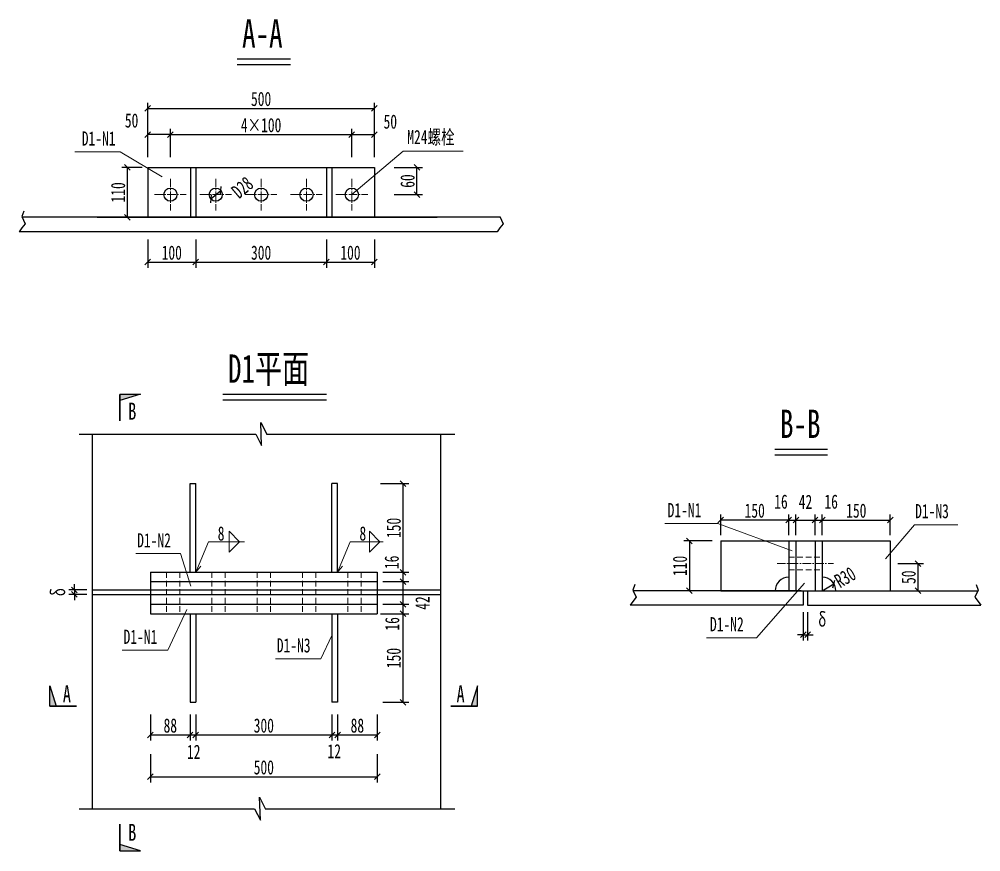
# Model space of a CAD drawing. Extents: x -51050 to 71428, y 3712 to 50864.
# Drawn here: x 11949 to 20429, y 6341 to 13689 of the extents above; entities that cross this region are included whole.
import ezdxf
from ezdxf.enums import TextEntityAlignment as Align

# ---------------------------------------------------------------- set-up
doc = ezdxf.new("R2010")
doc.units = 0
doc.header["$LTSCALE"] = 100
doc.header["$MEASUREMENT"] = 0
doc.linetypes.add('CENTER2', pattern=[1.125, 0.75, -0.125, 0.125, -0.125])
doc.linetypes.add('DASHED2', pattern=[0.375, 0.25, -0.125])
doc.layers.get('0').update_dxf_attribs({"linetype": 'CONTINUOUS'})
doc.layers.get('DEFPOINTS').update_dxf_attribs({"color": 8, "linetype": 'CONTINUOUS'})
for name, color, linetype, lineweight in [('center', 2, 'CENTER2', 13), ('dashed', 2, 'DASHED2', 15), ('text', 7, 'CONTINUOUS', 15), ('标注', 4, 'CONTINUOUS', 13), ('轮廓线', 3, 'CONTINUOUS', 25)]:
    doc.layers.add(name, color=color, linetype=linetype, lineweight=lineweight)
doc.styles.get("Standard").update_dxf_attribs({"font": '仿宋_GB2312.ttf', "width": 0.7})
doc.styles.add('样式 1', font='仿宋_GB2312.ttf', dxfattribs={"width": 0.7})
doc.dimstyles.new('1', dxfattribs={"dimscale": 0, "dimtxt": 2.5, "dimasz": 1, "dimexe": 1, "dimexo": 2.5, "dimgap": 1, "dimtad": 1, "dimdec": 0, "dimlfac": 0.666667, "dimzin": 0, "dimdsep": 46, "dimtxsty": 'Standard', "dimblk": 'OBLIQUE', "dimcen": 0, "dimclrd": 256, "dimclre": 256, "dimadec": 0, "dimazin": 0, "dimtfac": 0.00144, "dimtdec": 0, "dimtofl": 0, "dimtmove": 2, "dimatfit": 3, "dimldrblk": 'OBLIQUE', "dimfxl": 4, "dimfxlon": 1, "dimtolj": 1, "dimtzin": 0, "dimarcsym": 0})

# ---------------------------------------------------------------- blocks, each defined once
blk = doc.blocks.new('_Oblique')
at = {"color": 0, "linetype": 'ByBlock', "lineweight": -2}
blk.add_line((-0.5, -0.5), (0.5, 0.5), dxfattribs=at)
blk = doc.blocks.new('*D29')
at = {"layer": 'DEFPOINTS', "color": 0, "transparency": 16777216}
for p in [(12903.4, 12380.4), (13081.8, 12380.4), (13081.8, 11940.4)]:
    blk.add_point(p, dxfattribs=at)
at = {"layer": '标注', "lineweight": -2, "transparency": 16777216}
for p, q in [((13031.8, 12380.4), (12853.4, 12380.4)), ((12903.4, 11940.4), (12903.4, 12380.4)), ((13031.8, 11940.4), (12853.4, 11940.4))]:
    blk.add_line(p, q, dxfattribs=at)
at = {"layer": '标注', "lineweight": -2, "transparency": 16777216, "xscale": 50.00000001067468, "yscale": 50.00000001067468, "zscale": 50.00000001067468}
for p, rotation in [((12903.4, 12380.4), 90), ((12903.4, 11940.4), 270)]:
    blk.add_blockref('_Oblique', p, dxfattribs=dict(at, rotation=rotation))
at = {"layer": '标注', "transparency": 16777216, "insert": (12820.9, 12160.4), "char_height": 125, "attachment_point": 5, "rotation": 90}
blk.add_mtext('\\A1;110', dxfattribs=at)
blk = doc.blocks.new('*D30')
at = {"layer": 'DEFPOINTS', "color": 0, "transparency": 16777216}
for p in [(13081.8, 12670.7), (13081.8, 12402.4), (13281.8, 12402.4)]:
    blk.add_point(p, dxfattribs=at)
at = {"layer": '标注', "lineweight": -2, "transparency": 16777216}
for p, q in [((13081.8, 12470.7), (13081.8, 12720.7)), ((13281.8, 12670.7), (13081.8, 12670.7)), ((13281.8, 12470.7), (13281.8, 12720.7))]:
    blk.add_line(p, q, dxfattribs=at)
at = {"layer": '标注', "lineweight": -2, "transparency": 16777216, "xscale": 50.00000001067468, "yscale": 50.00000001067468, "zscale": 50.00000001067468, "rotation": 180}
blk.add_blockref('_Oblique', (13081.8, 12670.7), dxfattribs=at)
at = {"layer": '标注', "lineweight": -2, "transparency": 16777216, "xscale": 50.00000001067468, "yscale": 50.00000001067468, "zscale": 50.00000001067468}
blk.add_blockref('_Oblique', (13281.8, 12670.7), dxfattribs=at)
at = {"layer": '标注', "transparency": 16777216, "insert": (12939.5, 12794.1), "char_height": 125, "attachment_point": 5}
blk.add_mtext('\\A1;50', dxfattribs=at)
blk = doc.blocks.new('*D31')
at = {"layer": 'DEFPOINTS', "color": 0, "transparency": 16777216}
for p in [(14881.8, 12670.7), (13281.8, 12402.4), (14881.8, 12402.4)]:
    blk.add_point(p, dxfattribs=at)
at = {"layer": '标注', "lineweight": -2, "transparency": 16777216}
for p, q in [((13281.8, 12470.7), (13281.8, 12720.7)), ((13281.8, 12670.7), (14881.8, 12670.7)), ((14881.8, 12470.7), (14881.8, 12720.7))]:
    blk.add_line(p, q, dxfattribs=at)
at = {"layer": '标注', "lineweight": -2, "transparency": 16777216, "xscale": 50.00000001067468, "yscale": 50.00000001067468, "zscale": 50.00000001067468, "rotation": 180}
blk.add_blockref('_Oblique', (13281.8, 12670.7), dxfattribs=at)
at = {"layer": '标注', "lineweight": -2, "transparency": 16777216, "xscale": 50.00000001067468, "yscale": 50.00000001067468, "zscale": 50.00000001067468}
blk.add_blockref('_Oblique', (14881.8, 12670.7), dxfattribs=at)
at = {"layer": '标注', "transparency": 16777216, "insert": (14081.8, 12753.2), "char_height": 125, "attachment_point": 5}
blk.add_mtext('\\A1;4×100', dxfattribs=at)
blk = doc.blocks.new('*D32')
at = {"layer": 'DEFPOINTS', "color": 0, "transparency": 16777216}
for p in [(15081.8, 12670.7), (14881.8, 12402.4), (15081.8, 12402.4)]:
    blk.add_point(p, dxfattribs=at)
at = {"layer": '标注', "lineweight": -2, "transparency": 16777216}
for p, q in [((14881.8, 12470.7), (14881.8, 12720.7)), ((14881.8, 12670.7), (15081.8, 12670.7)), ((15081.8, 12470.7), (15081.8, 12720.7))]:
    blk.add_line(p, q, dxfattribs=at)
at = {"layer": '标注', "lineweight": -2, "transparency": 16777216, "xscale": 50.00000001067468, "yscale": 50.00000001067468, "zscale": 50.00000001067468, "rotation": 180}
blk.add_blockref('_Oblique', (14881.8, 12670.7), dxfattribs=at)
at = {"layer": '标注', "lineweight": -2, "transparency": 16777216, "xscale": 50.00000001067468, "yscale": 50.00000001067468, "zscale": 50.00000001067468}
blk.add_blockref('_Oblique', (15081.8, 12670.7), dxfattribs=at)
at = {"layer": '标注', "transparency": 16777216, "insert": (15221.2, 12784.3), "char_height": 125, "attachment_point": 5}
blk.add_mtext('\\A1;50', dxfattribs=at)
blk = doc.blocks.new('*D33')
at = {"layer": 'DEFPOINTS', "color": 0, "transparency": 16777216}
for p in [(15081.8, 12901.9), (13081.8, 12452.4), (15081.8, 12452.4)]:
    blk.add_point(p, dxfattribs=at)
at = {"layer": '标注', "lineweight": -2, "transparency": 16777216}
for p, q in [((13081.8, 12701.9), (13081.8, 12951.9)), ((13081.8, 12901.9), (15081.8, 12901.9)), ((15081.8, 12701.9), (15081.8, 12951.9))]:
    blk.add_line(p, q, dxfattribs=at)
at = {"layer": '标注', "lineweight": -2, "transparency": 16777216, "xscale": 50.00000001067468, "yscale": 50.00000001067468, "zscale": 50.00000001067468, "rotation": 180}
blk.add_blockref('_Oblique', (13081.8, 12901.9), dxfattribs=at)
at = {"layer": '标注', "lineweight": -2, "transparency": 16777216, "xscale": 50.00000001067468, "yscale": 50.00000001067468, "zscale": 50.00000001067468}
blk.add_blockref('_Oblique', (15081.8, 12901.9), dxfattribs=at)
at = {"layer": '标注', "transparency": 16777216, "insert": (14081.8, 12984.4), "char_height": 125, "attachment_point": 5}
blk.add_mtext('\\A1;500', dxfattribs=at)
blk = doc.blocks.new('*D34')
at = {"layer": 'DEFPOINTS', "color": 0, "transparency": 16777216}
for p in [(15117.4, 12380.4), (15456.2, 12380.4), (15117.4, 12140.4)]:
    blk.add_point(p, dxfattribs=at)
at = {"layer": '标注', "lineweight": -2, "transparency": 16777216}
for p, q in [((15256.2, 12380.4), (15506.2, 12380.4)), ((15456.2, 12140.4), (15456.2, 12380.4)), ((15256.2, 12140.4), (15506.2, 12140.4))]:
    blk.add_line(p, q, dxfattribs=at)
at = {"layer": '标注', "lineweight": -2, "transparency": 16777216, "xscale": 50.00000001067468, "yscale": 50.00000001067468, "zscale": 50.00000001067468}
for p, rotation in [((15456.2, 12380.4), 90), ((15456.2, 12140.4), 270)]:
    blk.add_blockref('_Oblique', p, dxfattribs=dict(at, rotation=rotation))
at = {"layer": '标注', "transparency": 16777216, "insert": (15373.7, 12260.4), "char_height": 125, "attachment_point": 5, "rotation": 90}
blk.add_mtext('\\A1;60', dxfattribs=at)
blk = doc.blocks.new('*D35')
at = {"layer": 'DEFPOINTS', "color": 0, "transparency": 16777216}
for p in [(18799.1, 9268.4), (18735.1, 9083.9), (18799.1, 9083.9)]:
    blk.add_point(p, dxfattribs=at)
at = {"layer": '标注', "lineweight": -2, "transparency": 16777216}
for p, q in [((18735.1, 9133.9), (18735.1, 9318.4)), ((18735.1, 9268.4), (18799.1, 9268.4)), ((18799.1, 9133.9), (18799.1, 9318.4))]:
    blk.add_line(p, q, dxfattribs=at)
at = {"layer": '标注', "lineweight": -2, "transparency": 16777216, "xscale": 50.00000001067468, "yscale": 50.00000001067468, "zscale": 50.00000001067468, "rotation": 180}
blk.add_blockref('_Oblique', (18735.1, 9268.4), dxfattribs=at)
at = {"layer": '标注', "lineweight": -2, "transparency": 16777216, "xscale": 50.00000001067468, "yscale": 50.00000001067468, "zscale": 50.00000001067468}
blk.add_blockref('_Oblique', (18799.1, 9268.4), dxfattribs=at)
at = {"layer": '标注', "transparency": 16777216, "insert": (18666.8, 9430.5), "char_height": 125, "attachment_point": 5}
blk.add_mtext('\\A1;16', dxfattribs=at)
blk = doc.blocks.new('*D36')
at = {"layer": 'DEFPOINTS', "color": 0, "transparency": 16777216}
for p in [(18967.1, 9268.4), (18799.1, 9083.9), (18967.1, 9083.9)]:
    blk.add_point(p, dxfattribs=at)
at = {"layer": '标注', "lineweight": -2, "transparency": 16777216}
for p, q in [((18799.1, 9133.9), (18799.1, 9318.4)), ((18799.1, 9268.4), (18967.1, 9268.4)), ((18967.1, 9133.9), (18967.1, 9318.4))]:
    blk.add_line(p, q, dxfattribs=at)
at = {"layer": '标注', "lineweight": -2, "transparency": 16777216, "xscale": 50.00000001067468, "yscale": 50.00000001067468, "zscale": 50.00000001067468, "rotation": 180}
blk.add_blockref('_Oblique', (18799.1, 9268.4), dxfattribs=at)
at = {"layer": '标注', "lineweight": -2, "transparency": 16777216, "xscale": 50.00000001067468, "yscale": 50.00000001067468, "zscale": 50.00000001067468}
blk.add_blockref('_Oblique', (18967.1, 9268.4), dxfattribs=at)
at = {"layer": '标注', "transparency": 16777216, "insert": (18883.1, 9429.6), "char_height": 125, "attachment_point": 5}
blk.add_mtext('\\A1;42', dxfattribs=at)
blk = doc.blocks.new('*D37')
at = {"layer": 'DEFPOINTS', "color": 0, "transparency": 16777216}
for p in [(19031.1, 9268.4), (18967.1, 9083.9), (19031.1, 9083.9)]:
    blk.add_point(p, dxfattribs=at)
at = {"layer": '标注', "lineweight": -2, "transparency": 16777216}
for p, q in [((18967.1, 9133.9), (18967.1, 9318.4)), ((18967.1, 9268.4), (19031.1, 9268.4)), ((19031.1, 9133.9), (19031.1, 9318.4))]:
    blk.add_line(p, q, dxfattribs=at)
at = {"layer": '标注', "lineweight": -2, "transparency": 16777216, "xscale": 50.00000001067468, "yscale": 50.00000001067468, "zscale": 50.00000001067468, "rotation": 180}
blk.add_blockref('_Oblique', (18967.1, 9268.4), dxfattribs=at)
at = {"layer": '标注', "lineweight": -2, "transparency": 16777216, "xscale": 50.00000001067468, "yscale": 50.00000001067468, "zscale": 50.00000001067468}
blk.add_blockref('_Oblique', (19031.1, 9268.4), dxfattribs=at)
at = {"layer": '标注', "transparency": 16777216, "insert": (19109.5, 9430.5), "char_height": 125, "attachment_point": 5}
blk.add_mtext('\\A1;16', dxfattribs=at)
blk = doc.blocks.new('*D38')
at = {"layer": 'DEFPOINTS', "color": 0, "transparency": 16777216}
for p in [(18135.1, 9268.4), (18135.1, 9083.9), (18735.1, 9083.9)]:
    blk.add_point(p, dxfattribs=at)
at = {"layer": '标注', "lineweight": -2, "transparency": 16777216}
for p, q in [((18135.1, 9133.9), (18135.1, 9318.4)), ((18735.1, 9268.4), (18135.1, 9268.4)), ((18735.1, 9133.9), (18735.1, 9318.4))]:
    blk.add_line(p, q, dxfattribs=at)
at = {"layer": '标注', "lineweight": -2, "transparency": 16777216, "xscale": 50.00000001067468, "yscale": 50.00000001067468, "zscale": 50.00000001067468, "rotation": 180}
blk.add_blockref('_Oblique', (18135.1, 9268.4), dxfattribs=at)
at = {"layer": '标注', "lineweight": -2, "transparency": 16777216, "xscale": 50.00000001067468, "yscale": 50.00000001067468, "zscale": 50.00000001067468}
blk.add_blockref('_Oblique', (18735.1, 9268.4), dxfattribs=at)
at = {"layer": '标注', "transparency": 16777216, "insert": (18435.1, 9350.9), "char_height": 125, "attachment_point": 5}
blk.add_mtext('\\A1;150', dxfattribs=at)
blk = doc.blocks.new('*D39')
at = {"layer": 'DEFPOINTS', "color": 0, "transparency": 16777216}
for p in [(19631.1, 9268.4), (19031.1, 9083.9), (19631.1, 9083.9)]:
    blk.add_point(p, dxfattribs=at)
at = {"layer": '标注', "lineweight": -2, "transparency": 16777216}
for p, q in [((19031.1, 9133.9), (19031.1, 9318.4)), ((19031.1, 9268.4), (19631.1, 9268.4)), ((19631.1, 9133.9), (19631.1, 9318.4))]:
    blk.add_line(p, q, dxfattribs=at)
at = {"layer": '标注', "lineweight": -2, "transparency": 16777216, "xscale": 50.00000001067468, "yscale": 50.00000001067468, "zscale": 50.00000001067468, "rotation": 180}
blk.add_blockref('_Oblique', (19031.1, 9268.4), dxfattribs=at)
at = {"layer": '标注', "lineweight": -2, "transparency": 16777216, "xscale": 50.00000001067468, "yscale": 50.00000001067468, "zscale": 50.00000001067468}
blk.add_blockref('_Oblique', (19631.1, 9268.4), dxfattribs=at)
at = {"layer": '标注', "transparency": 16777216, "insert": (19331.1, 9350.9), "char_height": 125, "attachment_point": 5}
blk.add_mtext('\\A1;150', dxfattribs=at)
blk = doc.blocks.new('*D40')
at = {"layer": 'DEFPOINTS', "color": 0, "transparency": 16777216}
for p in [(18135.1, 9083.9), (17858.7, 8643.9), (18135.1, 8643.9)]:
    blk.add_point(p, dxfattribs=at)
at = {"layer": '标注', "lineweight": -2, "transparency": 16777216}
for p, q in [((18058.7, 9083.9), (17808.7, 9083.9)), ((17858.7, 9083.9), (17858.7, 8643.9)), ((18058.7, 8643.9), (17808.7, 8643.9))]:
    blk.add_line(p, q, dxfattribs=at)
at = {"layer": '标注', "lineweight": -2, "transparency": 16777216, "xscale": 50.00000001067468, "yscale": 50.00000001067468, "zscale": 50.00000001067468}
for p, rotation in [((17858.7, 9083.9), 90), ((17858.7, 8643.9), 270)]:
    blk.add_blockref('_Oblique', p, dxfattribs=dict(at, rotation=rotation))
at = {"layer": '标注', "transparency": 16777216, "insert": (17776.2, 8863.9), "char_height": 125, "attachment_point": 5, "rotation": 90}
blk.add_mtext('\\A1;110', dxfattribs=at)
blk = doc.blocks.new('*D41')
at = {"layer": 'DEFPOINTS', "color": 0, "transparency": 16777216}
for p in [(19647.1, 8883.9), (19647.1, 8643.9), (19875.4, 8643.9)]:
    blk.add_point(p, dxfattribs=at)
at = {"layer": '标注', "lineweight": -2, "transparency": 16777216}
for p, q in [((19697.1, 8883.9), (19925.4, 8883.9)), ((19875.4, 8883.9), (19875.4, 8643.9)), ((19697.1, 8643.9), (19925.4, 8643.9))]:
    blk.add_line(p, q, dxfattribs=at)
at = {"layer": '标注', "lineweight": -2, "transparency": 16777216, "xscale": 50.00000001067468, "yscale": 50.00000001067468, "zscale": 50.00000001067468}
for p, rotation in [((19875.4, 8883.9), 90), ((19875.4, 8643.9), 270)]:
    blk.add_blockref('_Oblique', p, dxfattribs=dict(at, rotation=rotation))
at = {"layer": '标注', "transparency": 16777216, "insert": (19792.9, 8763.9), "char_height": 125, "attachment_point": 5, "rotation": 90}
blk.add_mtext('\\A1;50', dxfattribs=at)
blk = doc.blocks.new('*D42')
at = {"layer": 'DEFPOINTS', "color": 0, "transparency": 16777216}
for p in [(18863.9, 8515.9), (18902.2, 8515.9), (18902.2, 8256)]:
    blk.add_point(p, dxfattribs=at)
at = {"layer": '标注', "lineweight": -2, "transparency": 16777216}
for p, q in [((18863.9, 8456), (18863.9, 8206)), ((18902.2, 8456), (18902.2, 8206)), ((18863.9, 8256), (18813.9, 8256)), ((18863.9, 8256), (18902.2, 8256)), ((18902.2, 8256), (18952.2, 8256))]:
    blk.add_line(p, q, dxfattribs=at)
at = {"layer": '标注', "lineweight": -2, "transparency": 16777216, "xscale": 50.00000001067468, "yscale": 50.00000001067468, "zscale": 50.00000001067468}
blk.add_blockref('_Oblique', (18863.9, 8256), dxfattribs=at)
at = {"layer": '标注', "lineweight": -2, "transparency": 16777216, "xscale": 50.00000001067468, "yscale": 50.00000001067468, "zscale": 50.00000001067468, "rotation": 180}
blk.add_blockref('_Oblique', (18902.2, 8256), dxfattribs=at)
at = {"layer": '标注', "transparency": 16777216, "insert": (19030.7, 8390), "char_height": 125, "attachment_point": 5}
blk.add_mtext('\\A1;δ', dxfattribs=at)
blk = doc.blocks.new('*D43')
at = {"layer": 'DEFPOINTS', "color": 0, "transparency": 16777216}
for p in [(19134.4, 8704.9), (19031.1, 8643.9)]:
    blk.add_point(p, dxfattribs=at)
at = {"layer": '标注', "lineweight": -2, "transparency": 16777216}
blk.add_line((19031.1, 8643.9), (19134.4, 8704.9), dxfattribs=at)
at = {"layer": '标注', "lineweight": -2, "transparency": 16777216, "xscale": 50.00000001067468, "yscale": 50.00000001067468, "zscale": 50.00000001067468, "rotation": 30.55416123233476}
blk.add_blockref('_Oblique', (19134.4, 8704.9), dxfattribs=at)
at = {"layer": '标注', "transparency": 16777216, "insert": (19233.3, 8763.3), "char_height": 125, "attachment_point": 5, "rotation": 30.55416}
blk.add_mtext('\\A1;R30', dxfattribs=at)
blk = doc.blocks.new('*D44')
at = {"layer": 'DEFPOINTS', "color": 0, "transparency": 16777216}
for p in [(13726.1, 12177.9), (13637.5, 12103)]:
    blk.add_point(p, dxfattribs=at)
at = {"layer": '标注', "lineweight": -2, "transparency": 16777216}
blk.add_line((13637.5, 12103), (13726.1, 12177.9), dxfattribs=at)
at = {"layer": '标注', "lineweight": -2, "transparency": 16777216, "xscale": 50.00000001067468, "yscale": 50.00000001067468, "zscale": 50.00000001067468}
for p, rotation in [((13726.1, 12177.9), 40.21771954546676), ((13637.5, 12103), 220.2177195454668)]:
    blk.add_blockref('_Oblique', p, dxfattribs=dict(at, rotation=rotation))
at = {"layer": '标注', "transparency": 16777216, "insert": (13916.6, 12203.4), "char_height": 125, "attachment_point": 5, "rotation": 40.21772}
blk.add_mtext('\\A1;D28', dxfattribs=at)
blk = doc.blocks.new('*D45')
at = {"layer": 'DEFPOINTS', "color": 0, "transparency": 16777216}
for p in [(12595.6, 8652), (12434.8, 8612), (12595.6, 8612)]:
    blk.add_point(p, dxfattribs=at)
at = {"layer": '标注', "lineweight": -2, "transparency": 16777216}
for p, q in [((12545.6, 8652), (12384.8, 8652)), ((12434.8, 8652), (12434.8, 8702)), ((12434.8, 8652), (12434.8, 8612)), ((12545.6, 8612), (12384.8, 8612)), ((12434.8, 8612), (12434.8, 8562))]:
    blk.add_line(p, q, dxfattribs=at)
at = {"layer": '标注', "lineweight": -2, "transparency": 16777216, "xscale": 50.00000001067468, "yscale": 50.00000001067468, "zscale": 50.00000001067468}
for p, rotation in [((12434.8, 8652), 270), ((12434.8, 8612), 90)]:
    blk.add_blockref('_Oblique', p, dxfattribs=dict(at, rotation=rotation))
at = {"layer": '标注', "transparency": 16777216, "insert": (12292.3, 8632), "char_height": 125, "attachment_point": 5, "rotation": 90}
blk.add_mtext('\\A1;δ', dxfattribs=at)
blk = doc.blocks.new('*D46')
at = {"layer": 'DEFPOINTS', "color": 0, "transparency": 16777216}
for p in [(13106.2, 7603.8), (13455.8, 7603.8), (13455.8, 7371.7)]:
    blk.add_point(p, dxfattribs=at)
at = {"layer": '标注', "lineweight": -2, "transparency": 16777216}
for p, q in [((13106.2, 7553.8), (13106.2, 7321.7)), ((13455.8, 7553.8), (13455.8, 7321.7)), ((13106.2, 7371.7), (13455.8, 7371.7))]:
    blk.add_line(p, q, dxfattribs=at)
at = {"layer": '标注', "lineweight": -2, "transparency": 16777216, "xscale": 50.00000001067468, "yscale": 50.00000001067468, "zscale": 50.00000001067468, "rotation": 180}
blk.add_blockref('_Oblique', (13106.2, 7371.7), dxfattribs=at)
at = {"layer": '标注', "lineweight": -2, "transparency": 16777216, "xscale": 50.00000001067468, "yscale": 50.00000001067468, "zscale": 50.00000001067468}
blk.add_blockref('_Oblique', (13455.8, 7371.7), dxfattribs=at)
at = {"layer": '标注', "transparency": 16777216, "insert": (13281, 7454.2), "char_height": 125, "attachment_point": 5}
blk.add_mtext('\\A1;88', dxfattribs=at)
blk = doc.blocks.new('*D47')
at = {"layer": 'DEFPOINTS', "color": 0, "transparency": 16777216}
for p in [(13455.8, 7603.8), (13505.8, 7603.8), (13505.8, 7371.7)]:
    blk.add_point(p, dxfattribs=at)
at = {"layer": '标注', "lineweight": -2, "transparency": 16777216}
for p, q in [((13455.8, 7553.8), (13455.8, 7321.7)), ((13505.8, 7553.8), (13505.8, 7321.7)), ((13455.8, 7371.7), (13505.8, 7371.7))]:
    blk.add_line(p, q, dxfattribs=at)
at = {"layer": '标注', "lineweight": -2, "transparency": 16777216, "xscale": 50.00000001067468, "yscale": 50.00000001067468, "zscale": 50.00000001067468, "rotation": 180}
blk.add_blockref('_Oblique', (13455.8, 7371.7), dxfattribs=at)
at = {"layer": '标注', "lineweight": -2, "transparency": 16777216, "xscale": 50.00000001067468, "yscale": 50.00000001067468, "zscale": 50.00000001067468}
blk.add_blockref('_Oblique', (13505.8, 7371.7), dxfattribs=at)
at = {"layer": '标注', "transparency": 16777216, "insert": (13487.4, 7223), "char_height": 125, "attachment_point": 5}
blk.add_mtext('\\A1;12', dxfattribs=at)
blk = doc.blocks.new('*D48')
at = {"layer": 'DEFPOINTS', "color": 0, "transparency": 16777216}
for p in [(13505.8, 7603.8), (14705.8, 7603.8), (14705.8, 7371.7)]:
    blk.add_point(p, dxfattribs=at)
at = {"layer": '标注', "lineweight": -2, "transparency": 16777216}
for p, q in [((13505.8, 7553.8), (13505.8, 7321.7)), ((14705.8, 7553.8), (14705.8, 7321.7)), ((13505.8, 7371.7), (14705.8, 7371.7))]:
    blk.add_line(p, q, dxfattribs=at)
at = {"layer": '标注', "lineweight": -2, "transparency": 16777216, "xscale": 50.00000001067468, "yscale": 50.00000001067468, "zscale": 50.00000001067468, "rotation": 180}
blk.add_blockref('_Oblique', (13505.8, 7371.7), dxfattribs=at)
at = {"layer": '标注', "lineweight": -2, "transparency": 16777216, "xscale": 50.00000001067468, "yscale": 50.00000001067468, "zscale": 50.00000001067468}
blk.add_blockref('_Oblique', (14705.8, 7371.7), dxfattribs=at)
at = {"layer": '标注', "transparency": 16777216, "insert": (14105.8, 7454.2), "char_height": 125, "attachment_point": 5}
blk.add_mtext('\\A1;300', dxfattribs=at)
blk = doc.blocks.new('*D49')
at = {"layer": 'DEFPOINTS', "color": 0, "transparency": 16777216}
for p in [(14705.8, 7603.8), (14755.8, 7603.8), (14755.8, 7371.7)]:
    blk.add_point(p, dxfattribs=at)
at = {"layer": '标注', "lineweight": -2, "transparency": 16777216}
for p, q in [((14705.8, 7553.8), (14705.8, 7321.7)), ((14755.8, 7553.8), (14755.8, 7321.7)), ((14705.8, 7371.7), (14755.8, 7371.7))]:
    blk.add_line(p, q, dxfattribs=at)
at = {"layer": '标注', "lineweight": -2, "transparency": 16777216, "xscale": 50.00000001067468, "yscale": 50.00000001067468, "zscale": 50.00000001067468, "rotation": 180}
blk.add_blockref('_Oblique', (14705.8, 7371.7), dxfattribs=at)
at = {"layer": '标注', "lineweight": -2, "transparency": 16777216, "xscale": 50.00000001067468, "yscale": 50.00000001067468, "zscale": 50.00000001067468}
blk.add_blockref('_Oblique', (14755.8, 7371.7), dxfattribs=at)
at = {"layer": '标注', "transparency": 16777216, "insert": (14727, 7228.7), "char_height": 125, "attachment_point": 5}
blk.add_mtext('\\A1;12', dxfattribs=at)
blk = doc.blocks.new('*D50')
at = {"layer": 'DEFPOINTS', "color": 0, "transparency": 16777216}
for p in [(14755.8, 7603.8), (15105.5, 7603.8), (15105.5, 7371.7)]:
    blk.add_point(p, dxfattribs=at)
at = {"layer": '标注', "lineweight": -2, "transparency": 16777216}
for p, q in [((14755.8, 7553.8), (14755.8, 7321.7)), ((15105.5, 7553.8), (15105.5, 7321.7)), ((14755.8, 7371.7), (15105.5, 7371.7))]:
    blk.add_line(p, q, dxfattribs=at)
at = {"layer": '标注', "lineweight": -2, "transparency": 16777216, "xscale": 50.00000001067468, "yscale": 50.00000001067468, "zscale": 50.00000001067468, "rotation": 180}
blk.add_blockref('_Oblique', (14755.8, 7371.7), dxfattribs=at)
at = {"layer": '标注', "lineweight": -2, "transparency": 16777216, "xscale": 50.00000001067468, "yscale": 50.00000001067468, "zscale": 50.00000001067468}
blk.add_blockref('_Oblique', (15105.5, 7371.7), dxfattribs=at)
at = {"layer": '标注', "transparency": 16777216, "insert": (14930.7, 7454.2), "char_height": 125, "attachment_point": 5}
blk.add_mtext('\\A1;88', dxfattribs=at)
blk = doc.blocks.new('*D51')
at = {"layer": 'DEFPOINTS', "color": 0, "transparency": 16777216}
for p in [(13106.2, 7553.8), (15105.5, 7553.8), (15105.5, 7002.8)]:
    blk.add_point(p, dxfattribs=at)
at = {"layer": '标注', "lineweight": -2, "transparency": 16777216}
for p, q in [((13106.2, 7202.8), (13106.2, 6952.8)), ((15105.5, 7202.8), (15105.5, 6952.8)), ((13106.2, 7002.8), (15105.5, 7002.8))]:
    blk.add_line(p, q, dxfattribs=at)
at = {"layer": '标注', "lineweight": -2, "transparency": 16777216, "xscale": 50.00000001067468, "yscale": 50.00000001067468, "zscale": 50.00000001067468, "rotation": 180}
blk.add_blockref('_Oblique', (13106.2, 7002.8), dxfattribs=at)
at = {"layer": '标注', "lineweight": -2, "transparency": 16777216, "xscale": 50.00000001067468, "yscale": 50.00000001067468, "zscale": 50.00000001067468}
blk.add_blockref('_Oblique', (15105.5, 7002.8), dxfattribs=at)
at = {"layer": '标注', "transparency": 16777216, "insert": (14105.8, 7085.3), "char_height": 125, "attachment_point": 5}
blk.add_mtext('\\A1;500', dxfattribs=at)
blk = doc.blocks.new('*D52')
at = {"layer": 'DEFPOINTS', "color": 0, "transparency": 16777216}
for p in [(15105.5, 8524.9), (15334.1, 8524.9), (15105.5, 8441.6)]:
    blk.add_point(p, dxfattribs=at)
at = {"layer": '标注', "lineweight": -2, "transparency": 16777216}
for p, q in [((15155.5, 8524.9), (15384.1, 8524.9)), ((15334.1, 8441.6), (15334.1, 8524.9)), ((15155.5, 8441.6), (15384.1, 8441.6))]:
    blk.add_line(p, q, dxfattribs=at)
at = {"layer": '标注', "lineweight": -2, "transparency": 16777216, "xscale": 50.00000001067468, "yscale": 50.00000001067468, "zscale": 50.00000001067468}
for p, rotation in [((15334.1, 8524.9), 90), ((15334.1, 8441.6), 270)]:
    blk.add_blockref('_Oblique', p, dxfattribs=dict(at, rotation=rotation))
at = {"layer": '标注', "transparency": 16777216, "insert": (15238.5, 8352.2), "char_height": 125, "attachment_point": 5, "rotation": 90}
blk.add_mtext('\\A1;16', dxfattribs=at)
blk = doc.blocks.new('*D53')
at = {"layer": 'DEFPOINTS', "color": 0, "transparency": 16777216}
for p in [(15105.5, 8724.9), (15334.1, 8724.9), (15105.5, 8524.9)]:
    blk.add_point(p, dxfattribs=at)
at = {"layer": '标注', "lineweight": -2, "transparency": 16777216}
for p, q in [((15155.5, 8724.9), (15384.1, 8724.9)), ((15334.1, 8524.9), (15334.1, 8724.9)), ((15155.5, 8524.9), (15384.1, 8524.9))]:
    blk.add_line(p, q, dxfattribs=at)
at = {"layer": '标注', "lineweight": -2, "transparency": 16777216, "xscale": 50.00000001067468, "yscale": 50.00000001067468, "zscale": 50.00000001067468}
for p, rotation in [((15334.1, 8724.9), 90), ((15334.1, 8524.9), 270)]:
    blk.add_blockref('_Oblique', p, dxfattribs=dict(at, rotation=rotation))
at = {"layer": '标注', "transparency": 16777216, "insert": (15504.9, 8536.2), "char_height": 125, "attachment_point": 5, "rotation": 90}
blk.add_mtext('\\A1;42', dxfattribs=at)
blk = doc.blocks.new('*D54')
at = {"layer": 'DEFPOINTS', "color": 0, "transparency": 16777216}
for p in [(15105.5, 8808.3), (15334.1, 8808.3), (15105.5, 8724.9)]:
    blk.add_point(p, dxfattribs=at)
at = {"layer": '标注', "lineweight": -2, "transparency": 16777216}
for p, q in [((15155.5, 8808.3), (15384.1, 8808.3)), ((15334.1, 8724.9), (15334.1, 8808.3)), ((15155.5, 8724.9), (15384.1, 8724.9))]:
    blk.add_line(p, q, dxfattribs=at)
at = {"layer": '标注', "lineweight": -2, "transparency": 16777216, "xscale": 50.00000001067468, "yscale": 50.00000001067468, "zscale": 50.00000001067468}
for p, rotation in [((15334.1, 8808.3), 90), ((15334.1, 8724.9), 270)]:
    blk.add_blockref('_Oblique', p, dxfattribs=dict(at, rotation=rotation))
at = {"layer": '标注', "transparency": 16777216, "insert": (15234, 8895.5), "char_height": 125, "attachment_point": 5, "rotation": 90}
blk.add_mtext('\\A1;16', dxfattribs=at)
blk = doc.blocks.new('*D106')
at = {"layer": 'DEFPOINTS', "color": 0, "transparency": 16777216}
for p in [(14755.8, 9589.9), (15334.1, 9589.9), (15105.5, 8808.3)]:
    blk.add_point(p, dxfattribs=at)
at = {"layer": '标注', "lineweight": -2, "transparency": 16777216}
for p, q in [((15134.1, 9589.9), (15384.1, 9589.9)), ((15334.1, 8808.3), (15334.1, 9589.9)), ((15155.5, 8808.3), (15384.1, 8808.3))]:
    blk.add_line(p, q, dxfattribs=at)
at = {"layer": '标注', "lineweight": -2, "transparency": 16777216, "xscale": 50.00000001067468, "yscale": 50.00000001067468, "zscale": 50.00000001067468}
for p, rotation in [((15334.1, 9589.9), 90), ((15334.1, 8808.3), 270)]:
    blk.add_blockref('_Oblique', p, dxfattribs=dict(at, rotation=rotation))
at = {"layer": '标注', "transparency": 16777216, "insert": (15251.6, 9199.1), "char_height": 125, "attachment_point": 5, "rotation": 90}
blk.add_mtext('\\A1;150', dxfattribs=at)
blk = doc.blocks.new('*D107')
at = {"layer": 'DEFPOINTS', "color": 0, "transparency": 16777216}
for p in [(14755.8, 8441.6), (15334.1, 8441.6), (15105.5, 7659.9)]:
    blk.add_point(p, dxfattribs=at)
at = {"layer": '标注', "lineweight": -2, "transparency": 16777216}
for p, q in [((15134.1, 8441.6), (15384.1, 8441.6)), ((15334.1, 7659.9), (15334.1, 8441.6)), ((15155.5, 7659.9), (15384.1, 7659.9))]:
    blk.add_line(p, q, dxfattribs=at)
at = {"layer": '标注', "lineweight": -2, "transparency": 16777216, "xscale": 50.00000001067468, "yscale": 50.00000001067468, "zscale": 50.00000001067468}
for p, rotation in [((15334.1, 8441.6), 90), ((15334.1, 7659.9), 270)]:
    blk.add_blockref('_Oblique', p, dxfattribs=dict(at, rotation=rotation))
at = {"layer": '标注', "transparency": 16777216, "insert": (15251.6, 8050.8), "char_height": 125, "attachment_point": 5, "rotation": 90}
blk.add_mtext('\\A1;150', dxfattribs=at)
blk = doc.blocks.new('*D108')
at = {"layer": 'DEFPOINTS', "color": 0, "transparency": 16777216}
for p in [(13081.8, 11940.4), (13505.8, 11940.4), (13505.8, 11545.2)]:
    blk.add_point(p, dxfattribs=at)
at = {"layer": '标注', "lineweight": -2, "transparency": 16777216}
for p, q in [((13081.8, 11745.2), (13081.8, 11495.2)), ((13505.8, 11745.2), (13505.8, 11495.2)), ((13081.8, 11545.2), (13505.8, 11545.2))]:
    blk.add_line(p, q, dxfattribs=at)
at = {"layer": '标注', "lineweight": -2, "transparency": 16777216, "xscale": 50.00000001067468, "yscale": 50.00000001067468, "zscale": 50.00000001067468, "rotation": 180}
blk.add_blockref('_Oblique', (13081.8, 11545.2), dxfattribs=at)
at = {"layer": '标注', "lineweight": -2, "transparency": 16777216, "xscale": 50.00000001067468, "yscale": 50.00000001067468, "zscale": 50.00000001067468}
blk.add_blockref('_Oblique', (13505.8, 11545.2), dxfattribs=at)
at = {"layer": '标注', "transparency": 16777216, "insert": (13293.8, 11627.7), "char_height": 125, "attachment_point": 5}
blk.add_mtext('\\A1;100', dxfattribs=at)
blk = doc.blocks.new('*D109')
at = {"layer": 'DEFPOINTS', "color": 0, "transparency": 16777216}
for p in [(13505.8, 11940.4), (14657.8, 11940.4), (14657.8, 11545.2)]:
    blk.add_point(p, dxfattribs=at)
at = {"layer": '标注', "lineweight": -2, "transparency": 16777216}
for p, q in [((13505.8, 11745.2), (13505.8, 11495.2)), ((14657.8, 11745.2), (14657.8, 11495.2)), ((13505.8, 11545.2), (14657.8, 11545.2))]:
    blk.add_line(p, q, dxfattribs=at)
at = {"layer": '标注', "lineweight": -2, "transparency": 16777216, "xscale": 50.00000001067468, "yscale": 50.00000001067468, "zscale": 50.00000001067468, "rotation": 180}
blk.add_blockref('_Oblique', (13505.8, 11545.2), dxfattribs=at)
at = {"layer": '标注', "lineweight": -2, "transparency": 16777216, "xscale": 50.00000001067468, "yscale": 50.00000001067468, "zscale": 50.00000001067468}
blk.add_blockref('_Oblique', (14657.8, 11545.2), dxfattribs=at)
at = {"layer": '标注', "transparency": 16777216, "insert": (14081.8, 11627.7), "char_height": 125, "attachment_point": 5}
blk.add_mtext('\\A1;300', dxfattribs=at)
blk = doc.blocks.new('*D110')
at = {"layer": 'DEFPOINTS', "color": 0, "transparency": 16777216}
for p in [(14657.8, 11940.4), (15081.8, 11940.4), (15081.8, 11545.2)]:
    blk.add_point(p, dxfattribs=at)
at = {"layer": '标注', "lineweight": -2, "transparency": 16777216}
for p, q in [((14657.8, 11745.2), (14657.8, 11495.2)), ((15081.8, 11745.2), (15081.8, 11495.2)), ((14657.8, 11545.2), (15081.8, 11545.2))]:
    blk.add_line(p, q, dxfattribs=at)
at = {"layer": '标注', "lineweight": -2, "transparency": 16777216, "xscale": 50.00000001067468, "yscale": 50.00000001067468, "zscale": 50.00000001067468, "rotation": 180}
blk.add_blockref('_Oblique', (14657.8, 11545.2), dxfattribs=at)
at = {"layer": '标注', "lineweight": -2, "transparency": 16777216, "xscale": 50.00000001067468, "yscale": 50.00000001067468, "zscale": 50.00000001067468}
blk.add_blockref('_Oblique', (15081.8, 11545.2), dxfattribs=at)
at = {"layer": '标注', "transparency": 16777216, "insert": (14869.8, 11627.7), "char_height": 125, "attachment_point": 5}
blk.add_mtext('\\A1;100', dxfattribs=at)
blk = doc.blocks.new('2')
blk.add_hatch(color=256).paths.add_polyline_path([(284.16, 510.9), (287.79, 509.77), (287.79, 510.9)])
for p, q in [((287.79, 510.9), (284.16, 510.9)), ((284.16, 510.9), (287.79, 509.77))]:
    blk.add_line(p, q)
at = {"const_width": 0.3}
blk.add_lwpolyline([(287.79, 506.15), (287.79, 510.9)], dxfattribs=at)
at = {"width": 0.7}
blk.add_attdef('A', text='', height=3.5, dxfattribs=at).set_placement((285.6, 507.89), align=Align.MIDDLE_CENTER)

msp = doc.modelspace()

# ---------------------------------------------------------------- linework, layer by layer
at = {"color": 6}
for p, q in [((13869.7, 13338.6), (14340.4, 13338.6)), ((13745.3, 10379.7), (14658.5, 10379.7)), ((18614.1, 9892.9), (19077.6, 9892.9))]:
    msp.add_line(p, q, dxfattribs=at)
for p, q in [((13869.7, 13288.6), (14340.4, 13288.6)), ((11989.7, 11995.8), (11970.9, 11947.4)), ((11970.9, 11947.4), (12001, 11883.5)), ((12001, 11883.5), (11970.9, 11847.4)), ((16186.2, 11947.4), (16216.3, 11883.5)), ((16216.3, 11883.5), (16186.2, 11847.4)), ((11970.9, 11847.4), (11948.5, 11812.4)), ((16186.2, 11847.4), (16163.9, 11812.4)), ((13745.3, 10329.7), (14658.5, 10329.7)), ((14078, 10129.2), (14131.1, 10025.1)), ((14086.5, 9926), (14078, 10129.2)), ((12475.9, 10025.7), (14034.2, 10025.7)), ((14034.2, 10025.7), (14086.5, 9926)), ((14130.8, 10025.7), (15790.3, 10025.7)), ((18614.1, 9842.9), (19077.6, 9842.9)), ((17378.3, 8699.3), (17359.4, 8650.8)), ((17359.4, 8650.8), (17389.5, 8587)), ((20406.7, 8650.8), (20376.6, 8587)), ((20387.8, 8699.3), (20406.7, 8650.8)), ((17389.5, 8587), (17359.4, 8550.8)), ((20376.6, 8587), (20406.7, 8550.8)), ((17359.4, 8550.8), (17337.1, 8515.9)), ((20406.7, 8550.8), (20429, 8515.9)), ((14067.2, 6822.5), (14120.2, 6718.4)), ((14075.7, 6619.4), (14067.2, 6822.5)), ((12475.9, 6719), (14023.3, 6719)), ((14023.3, 6719), (14075.7, 6619.4)), ((14119.9, 6719), (15790.3, 6719))]:
    msp.add_line(p, q)
at = {"layer": 'center', "linetype": 'CENTER2'}
for p, q in [((13281.8, 12280.4), (13281.8, 12000.4)), ((13681.8, 12280.4), (13681.8, 12000.4)), ((14081.8, 12280.4), (14081.8, 12000.4)), ((14481.8, 12280.4), (14481.8, 12000.4)), ((14881.8, 12280.4), (14881.8, 12000.4)), ((13141.8, 12140.4), (13421.8, 12140.4)), ((13541.8, 12140.4), (13821.8, 12140.4)), ((13941.8, 12140.4), (14221.8, 12140.4)), ((14341.8, 12140.4), (14621.8, 12140.4)), ((14741.8, 12140.4), (15021.8, 12140.4)), ((18632.1, 8883.9), (19129.2, 8883.9))]:
    msp.add_line(p, q, dxfattribs=at)
at = {"layer": 'dashed', "linetype": 'DASHED2', "ltscale": 2}
for p, q in [((18735.1, 8939.9), (19031.1, 8939.9)), ((18735.1, 8827.9), (19031.1, 8827.9)), ((13247.8, 8808.3), (13247.8, 8441.6)), ((13363.8, 8808.3), (13363.8, 8441.6)), ((13647.8, 8808.3), (13647.8, 8441.6)), ((13763.8, 8808.3), (13763.8, 8441.6)), ((14047.8, 8808.3), (14047.8, 8441.6)), ((14163.8, 8808.3), (14163.8, 8441.6)), ((14447.8, 8808.3), (14447.8, 8441.6)), ((14563.8, 8808.3), (14563.8, 8441.6)), ((14847.8, 8808.3), (14847.8, 8441.6)), ((14963.8, 8808.3), (14963.8, 8441.6))]:
    msp.add_line(p, q, dxfattribs=at)
at = {"layer": '标注'}
for p, q in [((12838.5, 12518), (12438, 12518)), ((12838.5, 12518), (13209.2, 12296.4)), ((15334, 12523), (14881.8, 12140.4)), ((15334, 12523), (15864.4, 12523)), ((13800.2, 8984.4), (13800.2, 9169.5)), ((13800.2, 9169.5), (13892.7, 9077)), ((15036.4, 8984.4), (15036.4, 9169.5)), ((15036.4, 9169.5), (15128.9, 9077)), ((18109.3, 9238.1), (17641.9, 9238.1)), ((18109.3, 9238.1), (18765.5, 8997.8)), ((19845.4, 9226.6), (19590, 8925)), ((19845.4, 9226.6), (20227.9, 9226.6)), ((13800.2, 8984.4), (13892.7, 9077)), ((15036.4, 8984.4), (15128.9, 9077)), ((13370.4, 8972), (12975.9, 8972)), ((13370.4, 8972), (13461.8, 8684.5)), ((18875.1, 8712.9), (18452.1, 8228.3)), ((13257.7, 8120.5), (13427.4, 8480.5)), ((14609.2, 8044.6), (14705.8, 8249.4)), ((18010, 8228.3), (18452.1, 8228.3)), ((13257.7, 8120.5), (12857.1, 8120.5)), ((14609.2, 8044.6), (14208.6, 8044.6))]:
    msp.add_line(p, q, dxfattribs=at)
at = {"layer": '标注', "extrusion": (0, 0, -1)}
for points in [[(-13505.8, 8808.3), (-13616.4, 9077), (-13936.5, 9077)], [(-14755.8, 8808.3), (-14866.4, 9077), (-15157, 9077)]]:
    msp.add_lwpolyline(points, dxfattribs=at)
at = {"layer": '轮廓线', "ltscale": 4}
for p, q in [((13081.8, 12380.4), (15081.8, 12380.4)), ((13081.8, 12380.4), (13081.8, 11940.4)), ((13457.8, 12380.4), (13457.8, 11940.4)), ((13505.8, 12380.4), (13505.8, 11940.4)), ((14657.8, 12380.4), (14657.8, 11940.4)), ((14705.8, 12380.4), (14705.8, 11940.4)), ((15081.8, 12380.4), (15081.8, 11940.4)), ((15081.8, 11940.4), (13081.8, 11940.4))]:
    msp.add_line(p, q, dxfattribs=at)
at = {"layer": '轮廓线', "ltscale": 200}
for p, q in [((16189.5, 11940.4), (11974.2, 11940.4)), ((12635.3, 11940.4), (15635.3, 11940.4)), ((16163.9, 11812.4), (11948.5, 11812.4)), ((12595.6, 8642), (12595.6, 10025.7)), ((15667.2, 8642), (15667.2, 10025.7)), ((13455.8, 8808.3), (13455.8, 9589.9)), ((13455.8, 9589.9), (13505.8, 9589.9)), ((13505.8, 8808.3), (13505.8, 9589.9)), ((14705.8, 8808.3), (14705.8, 9589.9)), ((14755.8, 9589.9), (14705.8, 9589.9)), ((14755.8, 8808.3), (14755.8, 9589.9)), ((18135.1, 9083.9), (19631.1, 9083.9)), ((18135.1, 9083.9), (18135.1, 8643.9)), ((18735.1, 9083.9), (18735.1, 8643.9)), ((18799.1, 9083.9), (18799.1, 8643.9)), ((18967.1, 9083.9), (18967.1, 8643.9)), ((19031.1, 9083.9), (19031.1, 8643.9)), ((19631.1, 9083.9), (19631.1, 8643.9)), ((13106.2, 8808.3), (15105.5, 8808.3)), ((13106.2, 8808.3), (13106.2, 8441.6)), ((15105.5, 8808.3), (15105.5, 8441.6)), ((12595.6, 8652), (15667.2, 8652)), ((13106.2, 8724.9), (15105.5, 8724.9)), ((12595.6, 6719), (12595.6, 8642)), ((12595.6, 8612), (15667.2, 8612)), ((15667.2, 6719), (15667.2, 8642)), ((18843.9, 8643.9), (17362.7, 8643.9)), ((18135.1, 8643.9), (19631.1, 8643.9)), ((18863.9, 8643.9), (18863.9, 8515.9)), ((18902.2, 8643.9), (18902.2, 8515.9)), ((18922.2, 8643.9), (20403.4, 8643.9)), ((13106.2, 8524.9), (15105.5, 8524.9)), ((18863.9, 8515.9), (17337.1, 8515.9)), ((18902.2, 8515.9), (20429, 8515.9)), ((13106.2, 8441.6), (15105.5, 8441.6)), ((13455.8, 8441.6), (13455.8, 7659.9)), ((13505.8, 8441.6), (13505.8, 7659.9)), ((14705.8, 8441.6), (14705.8, 7659.9)), ((14755.8, 8441.6), (14755.8, 7659.9)), ((13455.8, 7659.9), (13505.8, 7659.9)), ((14755.8, 7659.9), (14705.8, 7659.9))]:
    msp.add_line(p, q, dxfattribs=at)
at = {"layer": '轮廓线'}
for centre in [(13281.8, 12140.4), (13681.8, 12140.4), (14081.8, 12140.4), (14481.8, 12140.4), (14881.8, 12140.4)]:
    msp.add_circle(centre, 58, dxfattribs=at)
at = {"layer": '轮廓线', "ltscale": 200}
for centre, start, end in [((18735.1, 8643.9), 90, 180), ((19031.1, 8643.9), 0, 90)]:
    msp.add_arc(centre, 120, start, end, dxfattribs=at)

# ---------------------------------------------------------------- block references
ref = msp.add_blockref('2', (27225.3, -15165.5), dxfattribs=dict(xscale=-50.00000001067467, yscale=50.00000001067467, zscale=50.00000001067467))
ref.add_attrib('A', 'B', dxfattribs={"height": 150, "width": 0.7}).set_placement((12945.4, 10229.1), align=Align.MIDDLE_CENTER)
ref = msp.add_blockref('2', (37763.4, 22014.6), dxfattribs=dict(xscale=-50.00000001067467, yscale=50.00000001067467, zscale=50.00000001067467, rotation=90))
ref.add_attrib('A', 'A', dxfattribs={"height": 150, "width": 0.7}).set_placement((12368.9, 7734.7), align=Align.MIDDLE_CENTER)
ref = msp.add_blockref('2', (-9553.4, 22014.6), dxfattribs=dict(xscale=50.00000001067467, yscale=50.00000001067467, zscale=50.00000001067467, rotation=270))
ref.add_attrib('A', 'A', dxfattribs={"height": 150, "width": 0.7}).set_placement((15841.2, 7734.7), align=Align.MIDDLE_CENTER)
ref = msp.add_blockref('2', (27225.3, 31893.2), dxfattribs=dict(xscale=50.00000001067467, yscale=50.00000001067467, zscale=50.00000001067467, rotation=180))
ref.add_attrib('A', 'B', dxfattribs={"height": 150, "width": 0.7}).set_placement((12945.4, 6512.5), align=Align.MIDDLE_CENTER)
at = {"layer": '标注', "extrusion": (0, 0, -1), "xscale": 50, "yscale": 50, "zscale": 50, "rotation": 264.3353438617873}
for p in [(-13528.2, 8835.6), (-14778.2, 8835.6)]:
    msp.add_blockref('_Oblique', p, dxfattribs=at)

# ---------------------------------------------------------------- texts
at = {"layer": 'text', "style": '样式 1', "width": 0.7}
for s, p in [('A-A', (13914.1, 13438.6)), ('D1平面', (13789.7, 10479.7)), ('B-B', (18658.6, 9992.9))]:
    msp.add_text(s, height=250, dxfattribs=at).set_placement(p)
at = {"layer": '标注', "style": '样式 1', "width": 0.7}
for s, p in [('M24螺栓', (15371, 12586.5)), ('D1-N1', (12500.1, 12573.5)), ('D1-N1', (17667.3, 9293.6)), ('D1-N3', (19850, 9284.7)), ('8', (13699.2, 9087.7)), ('8', (14949.2, 9087.7)), ('D1-N2', (12988.7, 9027.5)), ('D1-N2', (18040.9, 8286.5)), ('D1-N1', (12868.6, 8176)), ('D1-N3', (14220.1, 8100))]:
    msp.add_text(s, height=125, dxfattribs=at).set_placement(p)

# ---------------------------------------------------------------- dimensions: what is measured, and where the dimension line sits
at = {"layer": '标注', "color": 7}
for base, p1, p2, text, picture, middle in [((15081.8, 12901.9), (13081.8, 12452.4), (15081.8, 12452.4), '500', '*D33', (14081.8, 12984.4)), ((14881.8, 12670.7), (13281.8, 12402.4), (14881.8, 12402.4), '4×100', '*D31', (14081.8, 12753.2)), ((13505.8, 11545.2), (13081.8, 11940.4), (13505.8, 11940.4), '100', '*D108', (13293.8, 11627.7)), ((14657.8, 11545.2), (13505.8, 11940.4), (14657.8, 11940.4), '300', '*D109', (14081.8, 11627.7)), ((15081.8, 11545.2), (14657.8, 11940.4), (15081.8, 11940.4), '100', '*D110', (14869.8, 11627.7)), ((18135.1, 9268.4), (18735.1, 9083.9), (18135.1, 9083.9), '150', '*D38', (18435.1, 9350.9)), ((19631.1, 9268.4), (19031.1, 9083.9), (19631.1, 9083.9), '150', '*D39', (19331.1, 9350.9)), ((13455.8, 7371.7), (13106.2, 7603.8), (13455.8, 7603.8), '88', '*D46', (13281, 7454.2)), ((15105.5, 7002.8), (13106.2, 7553.8), (15105.5, 7553.8), '500', '*D51', (14105.8, 7085.3)), ((14705.8, 7371.7), (13505.8, 7603.8), (14705.8, 7603.8), '300', '*D48', (14105.8, 7454.2)), ((15105.5, 7371.7), (14755.8, 7603.8), (15105.5, 7603.8), '88', '*D50', (14930.7, 7454.2))]:
    dim = msp.add_linear_dim(base=base, p1=p1, p2=p2, text=text, dimstyle='1', override={"dimscale": 50, "dimexo": 1, "dimgap": 0.4, "dimlfac": 1, "dimclrt": 256, "dimtofl": 1}, dxfattribs=at)
    dim.commit()
    dim.dimension.update_dxf_attribs({"geometry": picture, "text_midpoint": middle})
for base, p1, p2, text, picture, middle in [((13081.8, 12670.7), (13281.8, 12402.4), (13081.8, 12402.4), '50', '*D30', (12939.5, 12794.1)), ((15081.8, 12670.7), (14881.8, 12402.4), (15081.8, 12402.4), '50', '*D32', (15221.2, 12784.3)), ((18799.1, 9268.4), (18735.1, 9083.9), (18799.1, 9083.9), '16', '*D35', (18666.8, 9430.5)), ((18967.1, 9268.4), (18799.1, 9083.9), (18967.1, 9083.9), '42', '*D36', (18883.1, 9429.6)), ((19031.1, 9268.4), (18967.1, 9083.9), (19031.1, 9083.9), '16', '*D37', (19109.5, 9430.5)), ((18902.2, 8256), (18863.9, 8515.9), (18902.2, 8515.9), 'δ', '*D42', (19030.7, 8390)), ((13505.8, 7371.7), (13455.8, 7603.8), (13505.8, 7603.8), '12', '*D47', (13487.4, 7223)), ((14755.8, 7371.7), (14705.8, 7603.8), (14755.8, 7603.8), '12', '*D49', (14727, 7228.7))]:
    dim = msp.add_linear_dim(base=base, p1=p1, p2=p2, text=text, dimstyle='1', override={"dimscale": 50, "dimexo": 1, "dimgap": 0.4, "dimlfac": 1, "dimclrt": 256, "dimtofl": 1}, dxfattribs=at)
    dim.commit()
    dim.dimension.update_dxf_attribs({"geometry": picture, "text_midpoint": middle, "dimtype": 160})
for base, p1, p2, text, picture, middle in [((12903.4, 12380.4), (13081.8, 11940.4), (13081.8, 12380.4), '110', '*D29', (12820.9, 12160.4)), ((15456.2, 12380.4), (15117.4, 12140.4), (15117.4, 12380.4), '60', '*D34', (15373.7, 12260.4)), ((15334.1, 9589.9), (15105.5, 8808.3), (14755.8, 9589.9), '150', '*D106', (15251.6, 9199.1)), ((17858.7, 8643.9), (18135.1, 9083.9), (18135.1, 8643.9), '110', '*D40', (17776.2, 8863.9)), ((19875.4, 8643.9), (19647.1, 8883.9), (19647.1, 8643.9), '50', '*D41', (19792.9, 8763.9)), ((12434.8, 8612), (12595.6, 8652), (12595.6, 8612), 'δ', '*D45', (12292.3, 8632)), ((15334.1, 8441.6), (15105.5, 7659.9), (14755.8, 8441.6), '150', '*D107', (15251.6, 8050.8))]:
    dim = msp.add_linear_dim(base=base, p1=p1, p2=p2, angle=90, text=text, dimstyle='1', override={"dimscale": 50, "dimexo": 1, "dimgap": 0.4, "dimlfac": 1, "dimclrt": 256, "dimtofl": 1}, dxfattribs=at)
    dim.commit()
    dim.dimension.update_dxf_attribs({"geometry": picture, "text_midpoint": middle})
dim = msp.add_diameter_dim_2p(p1=(13637.5, 12103), p2=(13726.1, 12177.9), text='D28', dimstyle='1', override={"dimscale": 50, "dimexo": 1, "dimgap": 0.4, "dimlfac": 1, "dimclrt": 256, "dimtofl": 1}, dxfattribs=at)
dim.commit()
dim.dimension.update_dxf_attribs({"geometry": '*D44', "text_midpoint": (13916.6, 12203.4), "dimtype": 163})
for base, p1, p2, text, picture, middle in [((15334.1, 8808.3), (15105.5, 8724.9), (15105.5, 8808.3), '16', '*D54', (15234, 8895.5)), ((15334.1, 8724.9), (15105.5, 8524.9), (15105.5, 8724.9), '42', '*D53', (15504.9, 8536.2)), ((15334.1, 8524.9), (15105.5, 8441.6), (15105.5, 8524.9), '16', '*D52', (15238.5, 8352.2))]:
    dim = msp.add_linear_dim(base=base, p1=p1, p2=p2, angle=90, text=text, dimstyle='1', override={"dimscale": 50, "dimexo": 1, "dimgap": 0.4, "dimlfac": 1, "dimclrt": 256, "dimtofl": 1}, dxfattribs=at)
    dim.commit()
    dim.dimension.update_dxf_attribs({"geometry": picture, "text_midpoint": middle, "dimtype": 160})
dim = msp.add_radius_dim(center=(19031.1, 8643.9), mpoint=(19134.4, 8704.9), text='R30', dimstyle='1', override={"dimscale": 50, "dimexo": 1, "dimgap": 0.4, "dimlfac": 1, "dimclrt": 256, "dimtofl": 1}, dxfattribs=at)
dim.commit()
dim.dimension.update_dxf_attribs({"geometry": '*D43', "text_midpoint": (19233.3, 8763.3), "dimtype": 164})

doc.saveas('drawing.dxf')
